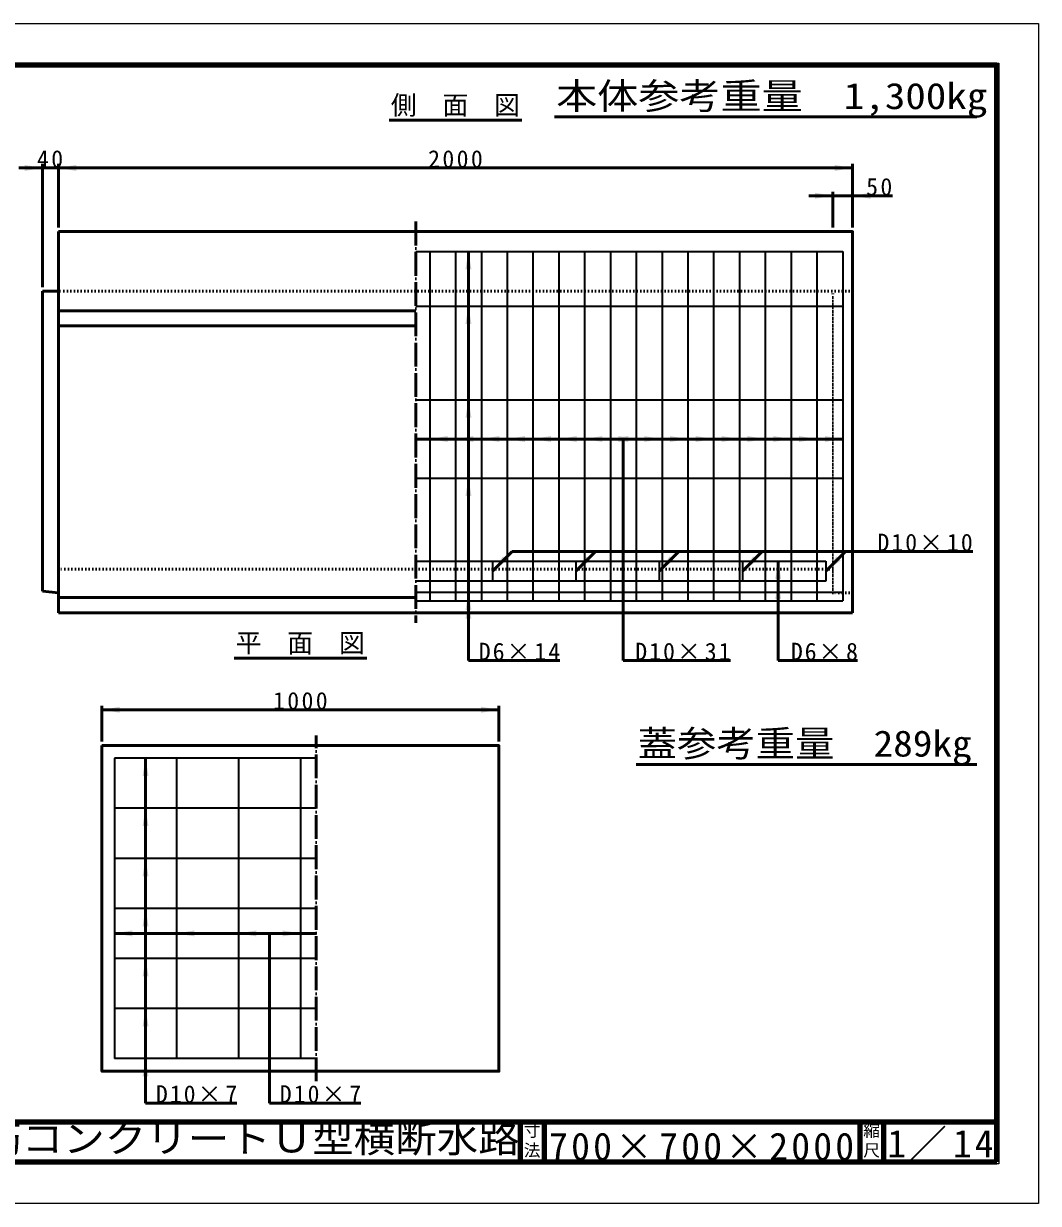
# Model space of a CAD drawing. Units: millimetres, scale not verified. Extents: x -2102 to 2102, y -1485 to 1485.
# Drawn here: x -453 to 2102, y -1485 to 1485 of the extents above; entities that cross this region are included whole.
import ezdxf
from ezdxf.enums import TextEntityAlignment as Align

# ---------------------------------------------------------------- set-up
doc = ezdxf.new("R2010")
doc.units = ezdxf.units.MM
doc.header["$LTSCALE"] = 5
doc.linetypes.add('DOTTED', pattern=[1.75, 0.25, -1.5])
doc.linetypes.add('LONG_DASHED_DOTTED', pattern=[15.25, 12, -1.5, 0.25, -1.5])
doc.layers.add('0-0_V-nasSTD', color=7, linetype='Continuous', lineweight=50)
doc.layers.add('0-1_0', color=7, linetype='Continuous', lineweight=50)
doc.styles.add('ＭＳ ゴシック', font='')
doc.styles.get('ＭＳ ゴシック').set_extended_font_data('MS Gothic')

msp = doc.modelspace()

# ---------------------------------------------------------------- linework, layer by layer
at = {"layer": '0-0_V-nasSTD'}
for p, q in [((-405.314, 1131.614), (-405.314, 821.614)), ((-365.314, 1131.614), (-365.314, 971.614)), ((1634.686, 1131.614), (1634.686, 971.614)), ((-365.314, 1121.614), (1634.686, 1121.614)), ((1584.686, 1051.614), (1524.686, 1051.614)), ((1584.686, 1061.614), (1584.686, 971.614)), ((-365.314, 961.614), (-365.314, 1.614)), ((667.186, 911.614), (667.186, -118.386)), ((-405.314, 811.614), (-405.314, 56.614)), ((-405.314, 811.614), (-365.314, 811.614)), ((534.686, 761.614), (-365.314, 761.614)), ((534.686, 724.246), (-365.314, 724.246)), ((1609.686, 439.256), (534.686, 439.256)), ((1057.186, 439.256), (1057.186, -118.386)), ((777.048, 156.189), (727.55, 106.692)), ((1937.048, 156.189), (777.048, 156.189)), ((987.048, 156.189), (937.55, 106.692)), ((1197.048, 156.189), (1147.55, 106.692)), ((1407.048, 156.189), (1357.55, 106.692)), ((1617.048, 156.189), (1567.55, 106.692)), ((1447.186, 131.769), (1447.186, -118.386)), ((-405.314, 56.614), (-365.314, 51.614)), ((534.686, 40.562), (-365.314, 40.562)), ((1634.686, 1.614), (-365.314, 1.614)), ((667.186, -118.386), (897.186, -118.386)), ((1057.186, -118.386), (1327.186, -118.386)), ((1447.186, -118.386), (1647.186, -118.386)), ((-255.964, -232.351), (-255.964, -322.351)), ((744.036, -232.351), (744.036, -322.351)), ((-255.964, -242.351), (744.036, -242.351)), ((-145.964, -364.351), (-145.964, -1232.351)), ((284.036, -805.351), (-223.964, -805.351)), ((166.036, -805.351), (166.036, -1232.351)), ((-145.964, -1232.351), (84.036, -1232.351)), ((166.036, -1232.351), (396.036, -1232.351))]:
    msp.add_line(p, q, dxfattribs=at)
at = {"layer": '0-0_V-nasSTD', "linetype": 'LONG_DASHED_DOTTED'}
for p, q in [((534.686, 986.614), (534.686, -23.386)), ((284.036, -1177.351), (284.036, -307.351))]:
    msp.add_line(p, q, dxfattribs=at)
at = {"layer": '0-0_V-nasSTD', "lineweight": 35}
for p, q in [((534.686, 911.614), (1609.686, 911.614)), ((569.686, 911.614), (569.686, 31.614)), ((634.686, 911.614), (634.686, 31.614)), ((699.686, 911.614), (699.686, 31.614)), ((764.686, 911.614), (764.686, 31.614)), ((829.686, 911.614), (829.686, 31.614)), ((894.686, 911.614), (894.686, 31.614)), ((959.686, 911.614), (959.686, 31.614)), ((1024.686, 911.614), (1024.686, 31.614)), ((1089.686, 911.614), (1089.686, 31.614)), ((1154.686, 911.614), (1154.686, 31.614)), ((1219.686, 911.614), (1219.686, 31.614)), ((1284.686, 911.614), (1284.686, 31.614)), ((1349.686, 911.614), (1349.686, 31.614)), ((1414.686, 911.614), (1414.686, 31.614)), ((1479.686, 911.614), (1479.686, 31.614)), ((1544.686, 911.614), (1544.686, 31.614)), ((1609.686, 911.614), (1609.686, 31.614)), ((534.686, 774.04), (1609.686, 774.04)), ((534.686, 537.956), (1609.686, 537.956)), ((534.686, 340.556), (1609.686, 340.556)), ((534.686, 131.769), (1567.55, 131.769)), ((727.55, 131.769), (727.55, 81.614)), ((937.55, 131.769), (937.55, 81.614)), ((1147.55, 131.769), (1147.55, 81.614)), ((1357.55, 131.769), (1357.55, 81.614)), ((1567.55, 131.769), (1567.55, 81.614)), ((1567.55, 81.614), (534.686, 81.614)), ((534.686, 53.601), (1609.686, 53.601)), ((534.686, 31.614), (1609.686, 31.614)), ((-223.964, -364.351), (-223.964, -1120.351)), ((284.036, -364.351), (-223.964, -364.351)), ((-67.964, -364.351), (-67.964, -1120.351)), ((88.036, -364.351), (88.036, -1120.351)), ((244.036, -364.351), (244.036, -1120.351)), ((284.036, -490.351), (-223.964, -490.351)), ((284.036, -616.351), (-223.964, -616.351)), ((284.036, -742.351), (-223.964, -742.351)), ((284.036, -868.351), (-223.964, -868.351)), ((284.036, -994.351), (-223.964, -994.351)), ((284.036, -1120.351), (-223.964, -1120.351))]:
    msp.add_line(p, q, dxfattribs=at)
at = {"layer": '0-0_V-nasSTD', "linetype": 'DOTTED'}
for p, q in [((1634.686, 811.614), (-365.314, 811.614)), ((1584.686, 111.614), (-365.314, 111.614))]:
    msp.add_line(p, q, dxfattribs=at)
at = {"layer": '0-0_V-nasSTD', "lineweight": 100}
for p, q in [((797.5, -1280), (797.5, -1380)), ((857.5, -1280), (857.5, -1380)), ((1652.5, -1280), (1652.5, -1380)), ((1652.5, -1280), (1652.5, -1380)), ((1712.5, -1280), (1712.5, -1380)), ((-1997.5, -1380), (1997.5, -1380))]:
    msp.add_line(p, q, dxfattribs=at)
at = {"layer": '0-0_V-nasSTD', "lineweight": 18}
for points in [[(-2102.5, -1485), (-2102.5, 1485), (2102.5, 1485), (2102.5, -1485)], [(-2002.5, -1385), (-2002.5, 1385), (2002.5, 1385), (2002.5, -1385)]]:
    msp.add_lwpolyline(points, close=True, dxfattribs=at)
at = {"layer": '0-0_V-nasSTD', "lineweight": 100}
msp.add_lwpolyline([(1997.5, -1380), (1997.5, 1380), (-1997.5, 1380)], dxfattribs=at)
at = {"layer": '0-0_V-nasSTD'}
for points in [[(-365.314, 1121.614), (-405.314, 1121.614), (-465.314, 1121.614)], [(1584.686, 1051.614), (1634.686, 1051.614), (1734.686, 1051.614)], [(1634.686, 1.614), (1634.686, 961.614), (-365.314, 961.614)]]:
    msp.add_lwpolyline(points, dxfattribs=at)
at = {"layer": '0-0_V-nasSTD', "linetype": 'DOTTED'}
msp.add_lwpolyline([(1634.686, 51.614), (1584.686, 51.614), (1584.686, 811.614)], dxfattribs=at)
at = {"layer": '0-0_V-nasSTD'}
msp.add_lwpolyline([(-255.964, -332.351), (-255.964, -1152.351), (744.036, -1152.351), (744.036, -332.351)], close=True, dxfattribs=at)
for points in [[(-450.314, 1114.114), (-450.314, 1129.114), (-405.314, 1121.614)], [(-365.314, 1121.614), (-320.314, 1114.114), (-320.314, 1129.114)], [(1589.686, 1114.114), (1589.686, 1129.114), (1634.686, 1121.614)], [(1539.686, 1044.114), (1539.686, 1059.114), (1584.686, 1051.614)], [(1634.686, 1051.614), (1679.686, 1044.114), (1679.686, 1059.114)], [(659.686, 866.614), (667.186, 911.614), (674.686, 866.614)], [(659.686, 729.04), (667.186, 774.04), (674.686, 729.04)], [(659.686, 492.956), (667.186, 537.956), (674.686, 492.956)], [(569.686, 439.256), (614.686, 431.756), (614.686, 446.756)], [(634.686, 439.256), (679.686, 431.756), (679.686, 446.756)], [(699.686, 439.256), (744.686, 431.756), (744.686, 446.756)], [(764.686, 439.256), (809.686, 431.756), (809.686, 446.756)], [(829.686, 439.256), (874.686, 431.756), (874.686, 446.756)], [(894.686, 439.256), (939.686, 431.756), (939.686, 446.756)], [(959.686, 439.256), (1004.686, 431.756), (1004.686, 446.756)], [(1024.686, 439.256), (1069.686, 431.756), (1069.686, 446.756)], [(1044.686, 431.756), (1044.686, 446.756), (1089.686, 439.256)], [(1109.686, 431.756), (1109.686, 446.756), (1154.686, 439.256)], [(1174.686, 431.756), (1174.686, 446.756), (1219.686, 439.256)], [(1239.686, 431.756), (1239.686, 446.756), (1284.686, 439.256)], [(1304.686, 431.756), (1304.686, 446.756), (1349.686, 439.256)], [(1369.686, 431.756), (1369.686, 446.756), (1414.686, 439.256)], [(1434.686, 431.756), (1434.686, 446.756), (1479.686, 439.256)], [(1499.686, 431.756), (1499.686, 446.756), (1544.686, 439.256)], [(1564.686, 431.756), (1564.686, 446.756), (1609.686, 439.256)], [(659.686, 295.556), (667.186, 340.556), (674.686, 295.556)], [(727.55, 106.692), (754.067, 143.815), (764.673, 133.208)], [(937.55, 106.692), (964.067, 143.815), (974.673, 133.208)], [(1147.55, 106.692), (1174.067, 143.815), (1184.673, 133.208)], [(1357.55, 106.692), (1384.067, 143.815), (1394.673, 133.208)], [(1439.686, 86.769), (1447.186, 131.769), (1454.686, 86.769)], [(1567.55, 106.692), (1594.067, 143.815), (1604.673, 133.208)], [(1439.686, 36.614), (1447.186, 81.614), (1454.686, 36.614)], [(659.686, 8.601), (667.186, 53.601), (674.686, 8.601)], [(659.686, -13.386), (667.186, 31.614), (674.686, -13.386)], [(-255.964, -242.351), (-210.964, -249.851), (-210.964, -234.851)], [(699.036, -249.851), (699.036, -234.851), (744.036, -242.351)], [(-153.464, -409.351), (-145.964, -364.351), (-138.464, -409.351)], [(-153.464, -535.351), (-145.964, -490.351), (-138.464, -535.351)], [(-153.464, -661.351), (-145.964, -616.351), (-138.464, -661.351)], [(-153.464, -787.351), (-145.964, -742.351), (-138.464, -787.351)], [(-223.964, -805.351), (-178.964, -812.851), (-178.964, -797.851)], [(-67.964, -805.351), (-22.964, -812.851), (-22.964, -797.851)], [(88.036, -805.351), (133.036, -812.851), (133.036, -797.851)], [(199.036, -812.851), (199.036, -797.851), (244.036, -805.351)], [(-153.464, -913.351), (-145.964, -868.351), (-138.464, -913.351)], [(-153.464, -1039.351), (-145.964, -994.351), (-138.464, -1039.351)], [(-153.464, -1165.351), (-145.964, -1120.351), (-138.464, -1165.351)]]:
    msp.add_solid(points, dxfattribs=at)
at = {"layer": '0-1_0'}
for p, q in [((884, 1250), (1947.5, 1250)), ((467.686, 1241.614), (801.686, 1241.614)), ((77.036, -112.351), (411.036, -112.351)), ((1089.5, -380), (1947.5, -380))]:
    msp.add_line(p, q, dxfattribs=at)
at = {"layer": '0-1_0', "lineweight": 100}
msp.add_line((-1997.5, -1280), (1997.5, -1280), dxfattribs=at)

# ---------------------------------------------------------------- texts
at = {"layer": '0-0_V-nasSTD', "style": 'ＭＳ ゴシック'}
for s, height, width, p in [('本体参考重量\u30001,300kg', 65.98, 1.15, (888, 1250)), ('蓋参考重量\u3000289kg', 65.98, 1.1, (1093.5, -380)), ('鉄筋コンクリートＵ型横断水路', 69.65, 1.1, (-666.75, -1377.53))]:
    msp.add_text(s, height=height, dxfattribs=dict(at, width=width)).set_placement(p, align=Align.BOTTOM_LEFT)
for s, height, p in [('側\u3000面\u3000図', 47.65, (471.682, 1241.614)), ('平\u3000面\u3000図', 47.65, (81.032, -112.351)), ('寸', 30.79, (806.482, -1326.001)), ('縮', 30.79, (1661.482, -1326.001)), ('法', 30.79, (806.476, -1375.99)), ('尺', 30.79, (1661.476, -1375.99))]:
    msp.add_text(s, height=height, dxfattribs=at).set_placement(p, align=Align.BOTTOM_LEFT)
at = {"layer": '0-0_V-nasSTD', "attachment_point": 7, "style": 'ＭＳ ゴシック'}
for s, insert, char_height in [('\\T1.2;40', (-419.46, 1121.614), 43.99), ('\\T1.2;2000', (565.58, 1121.614), 43.99), ('\\T1.2;50', (1668.686, 1051.614), 43.99), ('\\T1.17;D10×10', (1697.048, 156.189), 43.99), ('\\T1.17;D6×14', (693.186, -118.386), 43.99), ('\\T1.17;D10×31', (1087.186, -118.386), 43.99), ('\\T1.16;D6×8', (1479.186, -118.386), 43.99), ('\\T1.2;1000', (174.93, -242.351), 43.99), ('\\T1.17;D10×7', (-119.964, -1232.351), 43.99), ('\\T1.17;D10×7', (192.036, -1232.351), 43.99), ('\\T1.16;1／14', (1722, -1377.418), 69.65), ('\\T1.17;700×700×2000', (870.25, -1377.53), 69.65)]:
    msp.add_mtext(s, dxfattribs=dict(at, insert=insert, char_height=char_height))

doc.saveas('drawing.dxf')
